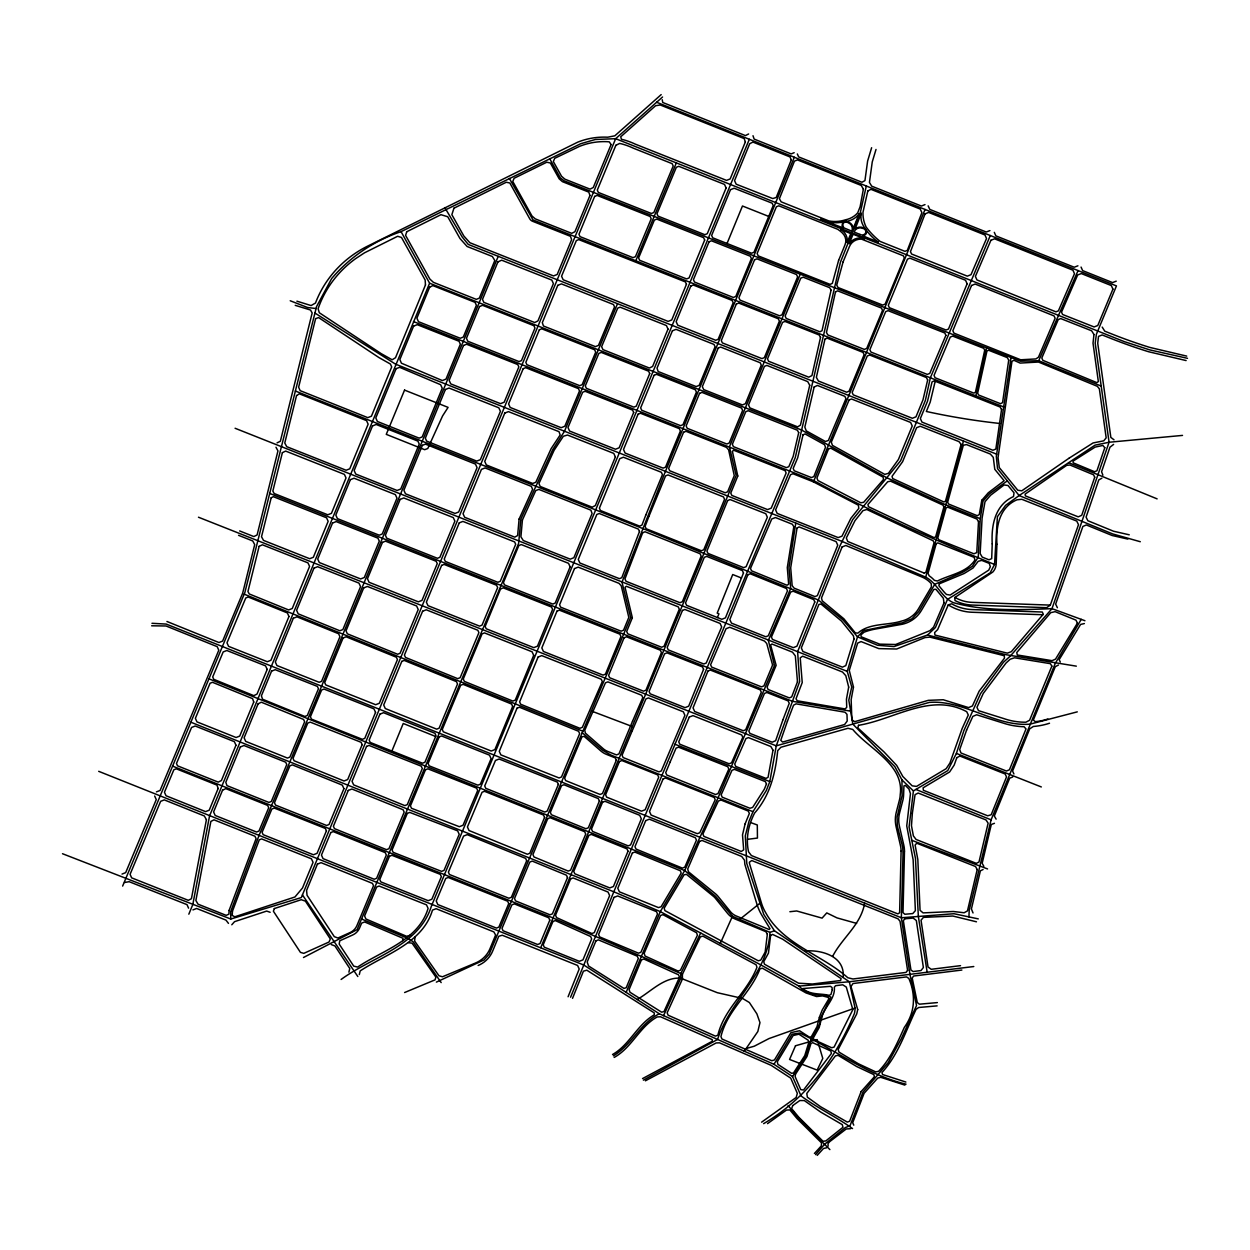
<?xml version="1.0" encoding="UTF-8"?>
<svg xmlns="http://www.w3.org/2000/svg" width="1250" height="1250" viewBox="0 0 1250 1250"><rect width="100%" height="100%" fill="white"/><g stroke="black" fill="none" stroke-linecap="round" stroke-linejoin="round"><path stroke-width="1.5" d="M700.703 933.031L680.797 973.547L680.781 978.203L663.547 1015.656M968.938 916.891L969.203 910.266L991.094 819.844L1055.25 663.438L1081.234 619.359M1007.328 480.859L989.484 493.813L983.047 501.109L980.25 518.703L978.266 557.031L972.406 566.281L963.031 572.078L934.766 584.297L918.719 611.609L912.016 618.75L902.688 622.75L863.5 630.578L857.516 636.812L847.234 671.359L851.75 687L848.797 700.125L852.828 724.109L894.859 766.672L901.969 779.953L913.406 790.906L909.078 827.016L915.469 858.344L918.344 916.453L927.172 972.25M402.797 940.609L403.016 938.297L364.656 921.969L361.625 923.109L359.594 927.984A14.141 13.453 14.5 0 1 352.719 934.969L339.766 940.797L339.172 944.047L353.734 966.141L357.625 967.062C382.5 950.313 418.5 940.453 428.094 908.375L426.5 904.844L379.109 886.031L376.656 887L364.594 915.984L365.891 918.984L406.625 936.312L410.531 935.172M415.047 937.078L414.609 941.031L438.984 975.781L442.453 976.781L475.484 963.031A28.281 26.906 14.5 0 0 490 948.656L495.609 935.016L493.844 931.891L436.109 908.703L432.469 910.125C422.641 943.172 385.984 953.938 360.172 970.906L359.312 974.609M1011.031 357.531L996.312 456.453L997.547 468.672L1019.125 495.547L1112.672 533.938L1140.297 541.719M795.766 523.141L789 567.484L790.703 588.531L768.344 640.344L774.469 665.547L718.062 797.812L684.703 870.547L660.297 911.625L626.141 992.375M973.781 966.531L849.359 981.766L774.422 930.734L769.984 932.406C767.594 974.328 729.719 1001.062 717.578 1039.453L643.406 1080.156M774.422 930.734L763.766 914.422L746.781 863.531L745.297 835.859L748.984 821.328L752.969 811.672L766.328 790.484L769.812 781.578L776.266 745.844L799.625 681.625L797.625 651.672L839.922 545.938L852.719 519.562L900.609 460.734L925.344 400.484L930.359 377.797L990.297 235.516M975.844 395.859L986.594 347.859M866.313 186L860.375 212.344L840.438 262.172L795.25 457.641L645.156 815.406L570.578 997.234M348.906 972.172L349.766 968.469L334.938 945.953L331.312 944.594M1084.938 620.719L1052 608.656C1019.484 609.891 984.609 611.484 953.062 602.562C941.422 597.188 937.187 583.125 925.703 577.141L963.469 441.047M935.203 381.266L930.203 402.094L926.344 411.469A656.234 624.469 14.5 0 0 999.547 423.438M913.406 790.906L947.734 770.641L956.391 753.422L963.922 730.531L980.531 693.641L1003.484 662.219L1010.297 656.094L1052 608.656L1109.078 442.25L1095.188 343.156L1096.391 334.281L1116.453 285.906L656.641 102.266M871.625 147.719L867.625 161.031L864.937 180.625L861.953 182.25L798.672 156.922L797.328 153.953M876.016 149.453L872.25 161.938L869.438 182.438L871.703 186.156L921.406 206.047L925 204.594M864.672 903.109C860.969 924.766 842.359 937.625 832.703 956.203M568.094 996.75L579.203 969L577.594 965.453L502.25 935.234L498.766 936.266L492.656 951.109A28.281 26.906 14.5 0 1 478.141 965.484M572.531 998.344L583.406 971.187L586.797 970.187L654.25 1012.891L654.281 1014.844C637.219 1024.625 629.5 1044.938 612.531 1054.516M794.312 157.25L665.031 472.391L621.984 582.172L630.656 617.5L489.188 954.172L484.047 959.922L436.375 982.125M498.203 256.375L321.609 686.156L259.062 835.375L230.687 911.594L230.797 919.016L301.328 897.563L615.656 138.688L662.562 97M617.422 303.938L564.406 431.422L552.703 449.703L520.859 519.047L518.641 543.375L357.078 929.656L303.469 957.516M295.375 391.031L642.984 528.625L818.297 599.984L843 619.922L857.516 636.812L877.609 645.281L893.984 646.578L927.516 635.047L935.437 627.516L947.453 599.438L990.141 572.859L994.547 564.453C933.062 539.406 872.297 512.516 813.922 480.703L925.062 209.469M188.828 914.188L192.797 904.562L209.547 815.938L429.609 283.203L401.062 231.641L580.719 143.719L595.359 139.484L615.656 138.688L1124.391 341.656L1149.797 349.906L1187.5 358.328M391.891 751.047L403.234 723.484L435.656 736.484M727.031 243.5L742.469 206L768.734 216.422M800.281 274.172L729.422 446.781L736.141 475.562L540.75 947.625M717.406 617.547L718.938 613.797L717.203 613.109L732.719 574.531L741.469 578M635.797 260.766L676.344 162.891M749.344 139.281L431.375 906.203C418.875 946.328 371.766 956.844 341.109 979.469M122.641 886.078L244.828 592.641L316.578 306.516L331.703 278.5A162.766 154.875 14.5 0 1 401.047 231.625M644.047 953.594L660.594 915.438L662.953 914.672L696.594 932.766L697.406 935.25L680.484 970.172L678.062 971.047L645.047 956.016L644.172 953.266M948.266 604.875L937.641 629.625L934.609 632.578L934.953 635.062L1007.297 653.156L1011.344 651.672L1043.297 614.188L1042.25 612.016L972 609.562A42.422 40.375 14.5 0 1 951.641 603.812L948.266 604.875A45.25 43.062 14.5 0 0 971.953 612.25L1042.828 614.734M682.234 974.656L700.391 936.844L702.891 936.141L756.125 964.781L756.953 967.266C747.344 992.25 724.203 1008.453 717.844 1035.234L715.391 1036.109L668.125 1015.219L667.141 1012.813L682.453 978.969L682.359 974.031M549.688 158.672L560.297 177.844L563.906 180.703L1020.312 361.188L1038.703 360.719L1078.078 270.578M720.297 943.422L732.453 916.281L715.625 896.328L684.703 870.547L208.938 678.828M98.703 771.328L583.797 965.031L659.312 1013.781L773.984 1064.297L792.031 1034.219L799.828 1033.047C835.328 1049.984 867.078 1074.891 906.062 1084.172M852.547 1128.578C836.375 1116.969 817.344 1108.031 801.047 1095.938L792.547 1076.578L806 1055.953L810.953 1039.641L820.125 1023.156L820.203 1019.047L830.844 996.984L823.516 994.812L813.734 994.906L803.781 990.609L798.938 986.109L760.25 964.578L660.297 911.625L613.828 891.797L190.875 722.219M815.594 1154.625L824.578 1144.281L845.422 1127.516L850.016 1125.797L862.938 1092.188L888.234 1062.578L901.266 1038.766L916.547 1005.562L909.953 974.359L901.359 917.766L903.016 853.969L902.734 847.234L897.312 825.875L897.109 817.078L902.063 795.828L901.969 779.953M231.781 924.781L234.547 921.656L266.672 911.078L270.141 912.281M814.406 1153.469L821.328 1145.875L821.547 1142.891L797.109 1118.641L789.859 1109.906L786.438 1110.078L767.516 1123.625M817.203 1155.391L823.484 1148.484L826.625 1147.797M744.297 1051.219L757.828 1031.531L759.969 1022.609L756.875 1013.844L749.375 1002.531L742.578 998.453L717.281 992.688L680.781 978.203C664.031 976.828 650.828 991.75 637.172 999.5M661.188 94.609L614.828 135.812L607.703 137.203A69.422 66.062 14.5 0 0 577.656 142.188L367.5 246.188A112.625 107.172 14.5 0 0 315.484 303.031L311.078 305.562L296.906 301.172M739.719 919.406L759.781 903.344M1113.609 444.391L1109.953 447.219L1101.578 471.75L1102.891 475.172M763.625 1123.641C806.125 1098.828 836.125 1058.047 854.578 1013.062L855.172 1008.594L849.359 981.766L798.938 986.109M761.625 1122.172L796.188 1097.453L797.328 1093.344L790.719 1078.125L771.078 1065.312L719.5 1042.828L716.141 1042.953L645.406 1080.812M1069.016 458.219L1021.797 490.812L1017.781 490.234L999.297 467.594L998.031 457.641L1011.969 361.297L1013.937 360.281L1020.125 363.078L1038.484 362.047L1097.375 386.344L1099.359 388.859L1106.172 437.859L1103.75 440.828L1093.078 442.953L1069.172 458.125M613.391 1055.844C631.531 1045.234 640.031 1023.344 659.312 1013.781M614.156 1057.438C631.781 1047.812 639.5 1026.734 657.203 1016.953L660.484 1016.75L712.219 1039.625L712.312 1041.25L642.547 1078.594M1101.844 478.234L1098.781 479.906L1086.094 517.109L1087.844 520.719L1113.5 531.219L1129.25 534.812M1058.484 665L1055.297 666.688L1033.344 720.016L1035.266 721.641A51.094 48.609 14.5 0 0 1047.875 718.984M748.625 133.969L745.422 135.594L662.734 102.484L662.234 99.719M983.094 869.516L980.391 870.828L971.406 908.969L973.031 912.953M277.062 442.844L280.344 441.281L312.172 312.969L310.5 310.016L295.234 305.344M924.203 573.094L925.875 572.344L934.047 542.656L933.125 540.75L866.828 509.5L863.016 510.609L854.953 520.703L846.328 537.984L847.734 541.484L923.875 572.969M404.609 992.531L435.062 979.859L435.859 977.078L412.078 943.172L408.375 942.672M794.172 152.688L791.156 153.906L754.156 139.094L753 135.719M1012.703 776.984L1009.672 778.203L994.328 816.016L996.109 819.141M122.016 874.078L125.688 872.625L156.266 799.578L154.672 796.031M1116.234 281.156L1112.578 282.594L1082.625 270.594L1081.062 267.078M156.406 791.891L160.078 790.469L218.797 650.203L217.203 646.672L166.047 625.984L151.656 625.797M989.922 230.594L986.25 232.016L929.797 209.406L928.141 205.844M192.938 909.891L196.641 908.469L225.938 920.094L228.469 923.375M1077.922 265.812L1074.219 267.234L995.859 235.859L994.297 232.344M994.453 823.312L991.313 824.453L982.172 863.281L983.844 866.344M855.062 1008.031L769.016 1038.562L754.234 1046.219L747.094 1048.25M1077.281 711.859L1029.922 724.172C995.062 726.844 964.312 699.859 929.375 702.375L776.266 745.844L198.469 517.219M1084.375 623.562L1080.594 624.422L1059.141 659.719L1060.297 662.016M124.516 882.5L129.156 881.688L187.016 904.641L188.562 908.156M747.547 839.328L757.453 838.062L757.297 824.984L750.719 822.594M960.516 965.656L931.219 969.297L928.031 966.953L921.031 920.187L923.438 917.375L952.844 916.031L976.469 921.797M961.875 970.047L913.609 976.031L912.203 978.016L917.297 1002.562L919.375 1004.187L937.359 1002.594M789.875 911.719L796.656 910.969L822.078 918.125L826.781 912.906L837.047 917.906L856.609 923.391M1182.516 435.406L1109.078 442.25L1095.047 445.156L1019.125 495.547L1005.578 505.375L997.406 516.688L994.547 564.453M937.125 1005.875L918.688 1007.5L916.094 1009.312C905.766 1030.812 898.438 1054.75 881.938 1072.562L882.562 1074.516L905.859 1082.047M850.656 1128.688L846.266 1128.953L829.781 1141.594L828.031 1143.516L828.109 1146.156M1050.328 605.109L972.094 602.359A34.875 33.188 14.5 0 1 954.984 597.422M804.781 951.047C821.562 949.422 845.484 956.5 843.109 977.437M151.969 623.297L166.219 624.078L901.359 917.766L953.969 913.719L978.281 918.891M316.062 308.547L307.625 307.531L290.219 300.766M1076.328 666.156L1005.531 654.625L927.516 635.047M850.656 711.172L792.469 701.312L269.703 493.438M1127.844 539.094L1112.125 535.5L1086.375 524.969L1082.875 526.453L1055.656 604.125L1057.391 607.734M1186.719 356.109L1149.828 347.422A479.484 456.281 14.5 0 1 1112.891 334.406L1104.75 331.172L1102.203 327.109M1186.109 360.562L1148.656 351.75A484.203 460.766 14.5 0 1 1111.188 338.547L1102.172 334.953L1098.5 336.406L1097.734 343.25L1110.844 437.406L1114.016 439.812M904.891 1085.125L880.719 1077.312L877.703 1078.094L864.125 1093.281L852.688 1122.719L853.766 1125.156M911.797 840.328L987.562 868.938M591.359 711L632.422 726.578M230.797 919.016L62.5 853.719M956.391 753.422L1041.328 786.953M674.859 744.203L769.812 781.578M996.656 454.172L468.25 244.422L462.25 237.047L444.844 207.641M429.609 283.203L801.437 429.953L886.781 477.734L945.516 504.734L980.25 518.703M1003.688 406.922L533 219.922L509.375 178.453M813.516 481.891L792.984 473.75L790.531 474.703L775.609 509.891L777.188 513.406L838.125 537.578L841.953 536.219L850.906 518.281L858.797 508.406L858.406 505.203L813.359 481.828M235.094 428.266L847.234 671.359M239.656 530.938L253.828 536.562L257.094 534.984L277.953 450.891L275.984 447.25M238.547 535.328L252.734 540.953L254.703 544.609L242.656 593.203L222.609 641.094L218.938 642.531L166.938 621.484M244.188 594.156L582.875 731.219M752.969 811.672L611.172 755.172L602.75 750.359L582.234 732.719M1157.125 498.875L1068.625 462.688M413.469 321.562L813.922 480.703M172.594 766.125L552.219 917.609L680.797 973.547M1038.703 360.719L1101.203 386.078M915.891 789.438L991.094 819.844M361.547 919L408.453 938.594L413.078 941.766L441.172 982.609M925.703 577.141L842.094 541.438L395.547 364.156L314.938 313.047M732.453 916.281L769.984 932.406M773.984 1064.297L792.547 1076.578M829.891 1149.594L798.328 1118.016L788.109 1105.516M302.438 894.906L357.828 976.531M1013.922 774L1012.578 771.047L1029.719 728.828L1033.359 726.469A66.812 63.578 14.5 0 0 1049.516 723.234M901.094 851.031L899.625 912.781L897.844 913.891L751.391 855.547L748.547 851.797C745.625 838.406 748.391 825.094 754.609 813.062C770.109 795.484 775.422 773.406 777.703 750.672L780.875 747.266L848 728.281L852.734 729.422C868.844 748.797 904.453 764.578 900.219 794.656A27.344 26.016 14.5 0 1 899.484 799.844L896.312 812.078A33.938 32.297 14.5 0 0 896.125 826.844L900.453 845.578A27.344 26.016 14.5 0 1 901.094 851.031M904.484 851.141L903.016 912.609L904.844 914.25L912.766 913.578L915.375 910.641L913.141 859.828L906.734 825.875L910.453 793.672L908.969 789.047L905.328 785.406L903.938 785.891L903.609 794.844A30.734 29.25 14.5 0 1 902.766 800.688L899.594 812.922A30.547 29.063 14.5 0 0 899.438 826.219L903.75 844.953A30.734 29.25 14.5 0 1 904.484 851.141M992.234 543.859L991.687 558.609L988.984 559.812L982.203 557.094L980.156 553.531L982.094 518.141L985 501.719L990.672 495.156L1004.062 484.984L1008 485.484L1014.016 492.844L1013.516 496.547C994.969 504.938 991.156 525.469 992.234 543.859M996.922 544.234L996.203 563.797A14.141 13.453 14.5 0 1 992.812 572.031L954.781 597.562L955 600.531A37.703 35.891 14.5 0 0 972.047 605.062L1046.578 607.672L1050.281 605.234L1078.5 524.672L1076.766 521.094L1021.797 499.281L1016.922 499.812C999.094 507.469 995.938 526.875 996.922 544.234M229.078 910.484L228.906 914.156L226.172 915.344L198.016 904.172L195.875 900.484L210.875 821.422L214 819.828L254.953 836.234L256.094 838.625L229.078 910.484M232.438 911.266L232.234 915.422L234.781 916.797L294.969 896.969L302.5 888L313.062 862.359L311.453 858.812L261.609 838.891L259.25 839.875L232.438 911.266M978.516 521.531L976.766 552.594L973.922 553.781L938.75 539.734L937.797 537.906L946.062 507.938L947.719 507.172L976.875 519.031L978.516 521.531M912.359 813.234L911.469 825.734L913.391 835.922L916.078 839.453L976.281 863.344L978.984 862.016L988.125 823.188L986.016 819.953L918.172 793.047L915.062 794.656L912.359 813.234M519.094 519.062L517.625 535.516L514.766 537.156L464.641 517.266L463.047 513.734L481.438 469.375L485.094 467.938L531.344 486.391L532.609 489.313L519.094 519.062M522.422 519.938L520.906 536.812L523.297 540.531L570.234 559.156L573.891 557.703L592.078 513.531L590.906 510.172L538.875 489.406L535.75 490.578L522.422 519.938M795.406 1074.375L795.172 1076.734L800.75 1089.625L803.547 1090.016L831.406 1053.453L830.828 1051.016L812.703 1042.672L810.984 1043.422L806.922 1056.594L795.406 1074.375M1093.969 334.516L1093.016 343.188L1098.344 381.562L1096.859 382.641L1042.859 360.344L1041.812 357.984L1058.266 319.531L1060.734 318.578L1091.641 330.797L1093.969 334.516M767.359 934.141L765.156 952.078L760.75 960.109L758.234 960.797L664.922 910.625L664.188 908.188L684.109 874.75L686.484 874.375L713.484 896.375A14.141 13.453 14.5 0 1 715.406 898.328L727.578 913.375A18.859 17.938 14.5 0 0 735.266 919.078L765.828 931.641L767.359 934.141M770.609 935.469L768.453 953.125L763.734 961.719L764.5 964.219L798.609 983.203L812.406 984.016L840.625 980.516L841.078 978.578L782.578 939.141L772.562 934.406L770.609 935.469M1001.562 409.469L995.844 449.062L992.891 450.25L921.969 422.109L920.359 418.562L927.5 401.25L932.047 381.922L934.203 380.859L1000.078 407L1001.562 409.469M1008.719 360.047L1002.562 402.625L1000.547 403.703L978.656 395.031L977.641 393.188L986.953 351.016L988.562 350.219L1007.219 357.578L1008.719 360.047M793.812 526.719L787.297 567.562L788.656 584.172L787.062 585.25L751.531 570.812L750.5 568.453L771.75 518.969L775.438 517.547L792.344 524.25L793.812 526.719M797.047 528L790.703 567.766L792.156 585.594L794.047 588.094L814.937 596.594L817.359 595.641L837.75 545.156L836.125 541.625L799.078 526.922L797.047 528M819.375 1017.297L817.031 1026.625L811.297 1036.766L809.453 1037.172L799.562 1030.734L790.922 1032.672L774.453 1059.953L771.797 1060.734L721.938 1039L720.938 1036.594C727.297 1009.938 750.422 993.812 759.938 968.875L762.391 968.188L806.031 992.938L816.562 996.547L822.547 995.906L828.156 997.375L828.828 998.891L822.25 1009.938L819.375 1017.297M821.656 1017.922L819.188 1027.562L813.297 1037.984L813.953 1039.688L831.703 1047.766L834.094 1047.094L852.859 1009.609L846.297 987.078L842.75 984.797L835.578 985.688L834.344 987.203C835.5 998.938 824.188 1006.984 821.656 1017.922M981.797 500.281L979.266 514.625L977.219 515.688L948.594 504.031L947.641 502.203L963.328 445.266L966.438 444.578L990.359 454.063L993.266 457.344L994.781 469.297L1004.141 480.75L988.266 492.797L981.797 500.281M773 750.219L768.062 777.328L765.984 778.406L735.734 766.406L734.719 764.062L745.938 738.562L748.406 737.609L770.859 746.531L773 750.219M848.688 687.109L846.453 699.172L846.734 707.438L844.938 708.922L797.234 700.781L796.016 698.781L802.234 682.547L800.219 657.844L802.625 656.188L842.5 672.016L845.797 675.688L848.688 687.109M853.484 687.078L851.156 699.609L851.859 719.75L854.625 721.688L928.297 700.344L943.234 699.75L968.578 707.594L972.406 705.969L979.125 691.203L1004.5 658.125L1004.234 655.719L929.859 637.109L925 637.578L896.656 649.016L878.813 648.609L861.078 641.578L857.656 643.109L849.266 670.422L853.484 687.078M863.375 189.141L860.125 206.703L857.703 212.844A22.516 21.422 14.5 0 1 845.375 219.844A32.656 31.078 14.5 0 1 828.922 220.953L781.172 201.844L779.375 198.734L794.453 161.125L797.469 159.922L861.25 185.453L863.375 189.141M867.844 190.938L862.969 212.312A33.672 32.047 14.5 0 0 866.094 227.016A76.75 73.031 14.5 0 0 880.141 241.438L904.938 251.344L907.328 250.375L921.891 212.625L920.234 209.063L870.953 189.328L867.844 190.938M206.422 819.641L191.422 898.719L188.297 900.328L131.656 877.859L130.078 874.328L160.625 801.328L164.297 799.891L204.297 815.953L206.422 819.641M831.062 290.156L822.016 330.734L819.875 331.781L786.219 318.438L785.141 316.078L800.75 278.156L803.188 277.188L829.688 287.703L831.062 290.156M835.5 291.906L826.453 332.484L827.812 334.938L864.297 349.406L866.734 348.438L882.516 310.406L881.453 308.062L837.641 290.844L835.5 291.906M984.734 350.141L975.422 392.312L973.812 393.094L935.063 377.734L934.047 375.391L950.266 337.078L952.703 336.109L983.719 348.312L984.734 350.141M857.703 1009.578L856.734 1013.937L838.156 1049.516L838.984 1052.094L858.359 1063.75L875.719 1071.891L878.594 1071.312C890.531 1058.953 897.344 1042.828 904.344 1027.375C915.141 1012.469 915.922 995.016 908.844 978.438L906.531 976.906L853 983.531L850.969 986.5L857.703 1009.578M820.516 337.422L811.938 375.594L808.719 377.172L768.578 361.25L767.516 358.891L782.547 322.391L784.984 321.422L819.156 334.984L820.516 337.422M824.953 339.188L816.375 377.344L818.406 381.016L846.594 392.203L849.031 391.234L864.109 354.75L863.047 352.391L827.094 338.125L824.953 339.188M798.703 432.656L793.188 456.344L788.812 466.688L786.359 467.641L733.422 446.641L732.359 444.281L745.781 411.688L748.219 410.719L797.359 430.219L798.703 432.656M809.734 385.266L800.453 425.109L797.656 426.859L749.891 407.906L748.547 404.953L764.438 366.359L766.875 365.406L807.719 381.609L809.734 385.266M803.047 434.781L797.703 457.781L793.188 468.422L794.234 470.766L811.406 477.578L813.828 476.609L825.516 447.281L824.547 444.703L805.094 433.938L803.047 434.781M814.156 387.016L804.828 427.125L806.281 430.891L825.375 441.469L828.312 440.547L845.953 398.703L844.875 396.344L817.391 385.438L814.156 387.016M927.672 379.938L922.984 399.828L915.984 416.828L912.344 418.281L853.25 394.844L852.172 392.484L867.266 356L869.703 355.031L926.328 377.5L927.672 379.938M858.5 725.312L857.875 727.969L883.969 751.875L896.688 765.406L902.844 776.5L912.187 785.844L916.531 786.406L946.172 768.672L949.922 763.031L962.172 728.469L968.297 715L966.719 711.703C930.766 692.297 894.125 719.562 858.5 725.312M977.203 869.562L967.469 910.891L964.141 912.75L953.312 911.5L923.062 912.891L920.062 910.312L917.828 859.484L915.094 845.016L916.781 843.219L975.531 866.516L977.203 869.562M745.125 823.844L742.5 834.953L743.688 849.828L741.281 851.469L703.891 836.375L702.906 834.031L718.359 801.047L721.047 800.047L748.297 811.094L749.359 813.453L745.125 823.844M939.344 583.797L938.875 585.719L943.312 591.062A37.703 35.891 14.5 0 0 946.516 594.484L950.172 595.047L988.75 570.125L990.328 566.719L989.281 563.406L981.75 560.391L978.188 561.312L973.031 568.016L964.109 573.531L939.344 583.797M259.125 546.359L247.938 591.5L249.25 593.953L288.609 609.938L292.25 608.516L309.578 566.406L307.984 562.875L262.406 544.797L259.125 546.359M271.203 497.734L261.516 536.75L263.5 540.391L309.688 558.719L313.344 557.281L328.156 521.312L326.547 517.781L273.375 496.688L271.203 497.734M282.375 452.656L272.844 491.078L274.172 493.516L327.781 514.781L331.438 513.344L346.016 477.922L344.406 474.391L285.656 451.078L282.375 452.656M296.547 395.562L284.766 443.031L286.75 446.688L346.125 470.25L349.766 468.797L368.141 424.172L366.547 420.625L299.375 393.828L296.547 395.562M315.625 318.625L298.625 387.172L300.156 390.656L367.781 417.641L371.422 416.203L391.703 366.938L390.406 364.031L378.922 357.547L318.609 317.578L315.625 318.625M838.594 260.453L832.344 283.359L830.125 284.391L758.203 255.859L757.141 253.5L776.375 206.781L778.812 205.812L837.688 229.281A33.75 32.109 14.5 0 1 842.016 232.672A11.141 10.609 14.5 0 1 844.969 244.906L838.594 260.453M843.078 261.953L836.75 285.109L838.031 287.531L882.687 305.062L885.141 304.094L904.312 257.875L903.406 255.844L861.469 239.109A12.641 12.031 14.5 0 0 849.375 246.703L843.078 261.953M832.281 989.656L830.984 994.391L829.25 995.344C820.312 993.203 810.578 995.219 802.766 988.562L830.469 986.328L832.016 987.5L832.281 989.656M943.875 506.984L935.641 536.891L934 537.594L868.453 506.687L867.938 504.516L887.703 481.75L890.594 481.172L942.953 505.094L943.875 506.984M961.125 444.391L945.469 501.219L943.828 501.938L892.688 478.562L892.031 476.328L902.609 461.703L916.609 427.703L920.266 426.25L958.969 441.609L961.125 444.391M936.219 543.641L928.031 573.375L929.172 575.812A28.281 26.906 14.5 0 1 934.406 580.375L937.391 581.016C950.047 574.578 966.656 572.656 974.938 560.016L974.125 557.344L937.891 542.875L936.219 543.641M854.031 638.906L845.813 665.609L842.406 667.141L802.922 651.484L801.312 647.938L818.859 604.484L820.969 604.016L841.453 621.016L853.391 635.75L854.031 638.906M808.891 1042.234L804.75 1055.641L793.531 1072.953L791.578 1073.297L777.922 1064.391L777.281 1061.828L793.141 1035.516L798.953 1034.203L808.109 1040.172L808.891 1042.234M406.734 231.75L405.594 235.391L429.875 279.062L433.406 282.344L476.281 299.359L479.328 298.141L494.812 260.516L492.344 256.484L467.094 246.469L459.953 238.484L447.734 216.734L440.953 214.688L406.734 231.75M453.938 208.203L451.859 214.688L463.828 235.984L469.875 242.734L553.531 275.922L557.188 274.484L571.625 239.672L570.469 236.312L532.641 221.297A5.656 5.375 14.5 0 1 529.719 218.766L509.828 182.984L506.25 182.25L453.938 208.203M1094.719 477.219L1081.719 515.328L1078.219 516.844L1025.359 495.875L1025.109 494.125L1066.719 465.312L1069.969 465L1093.562 474.797L1094.719 477.219M1104.797 447.719L1096.938 470.766L1094.609 471.734L1073.219 462.844L1073.016 461.141L1095.141 447.094L1102.859 445.453L1104.797 447.719M782.969 719.688L775.641 740.703L772.141 742.203L749.891 733.375L748.828 731.016L764.453 693.453L766.891 692.484L788.141 700.906L789.25 703.281L782.969 719.688M787.406 721.266L780.781 740.281L782.578 742.062L844.609 724.516L847.203 721.062L846.969 714.328L845.047 712.219L796.062 703.844L793.562 705.203L787.406 721.266M792.703 1105.609L791.641 1108.641L798.781 1117.219L823.016 1141.266L825.844 1140.922L842.984 1127.266L842.266 1124.625L820.688 1112.062L804.328 1100.578L799.812 1100.531L792.703 1105.609M274.328 908.562L273.391 911.219L300.438 952.375L303.812 953.359L329.047 942L330.312 938.937L305.406 901.141L301.25 899.703L274.328 908.562M956.812 757.703L954.187 765.078L949.594 771.984L923.109 787.828L923.375 790.281L987.703 815.797L991.172 814.766L1006.516 776.953L1005.172 774L959.891 756.031L956.812 757.703M966.562 730.188L959.688 749.578L960.969 752.984L1006.391 771.016L1009.422 769.797L1026.016 728.922L1024.047 726.719A67.359 64.094 14.5 0 1 1004.5 723.5L976.656 714.781L972.828 716.391L966.562 730.188M639.5 531.484L621.797 577.688L619.406 578.672L579.859 562.984L578.266 559.453L596.828 514.469L599.266 513.5L638.391 529.109L639.5 531.484M645.859 514.906L641.938 525.125L639.547 526.094L600.453 510.5L599.391 508.141L619.75 458.672L623.406 457.219L661.359 472.281L662.438 474.641L645.859 514.906M642.656 532.75L624.953 578.938L626.062 581.312L679.938 602.688L682.375 601.719L701.156 556.094L700.094 553.734L645.047 531.766L642.656 532.75M649.016 516.125L645.094 526.375L646.203 528.75L701.312 550.75L703.75 549.781L724.547 499.281L723.469 496.922L668.016 474.922L665.578 475.891L649.016 516.125M797.469 681.812L791.688 696.906L789.297 697.891L768.141 689.5L767.078 687.141L776.141 665.344L770.625 645.062L771.906 644L792.5 652.172L795.344 655.906L797.469 681.812M925.047 213.891L910.469 251.641L911.578 254.016L967.313 276.141L971.016 274.672L986.531 238.516L984.969 234.984L928.641 212.422L925.047 213.891M861.219 213.313L855.156 228.938A7.531 7.156 14.5 0 1 865.281 229.016A4.172 3.969 14.5 0 1 862.766 235.812L878.266 242.125A55.797 53.094 14.5 0 1 864.594 227.781A19.984 19.016 14.5 0 1 861.219 213.313M861.156 1091.562L849.625 1121.25L847.297 1122.094L820.594 1106.719L807.375 1097.203L806.797 1093.438L835.437 1055.859L838.094 1055.344L856.766 1066.578L873.891 1074.609L874.391 1076.75L861.156 1091.562M828.516 448.938L816.922 478L817.922 480.547L860.812 502.797L863.672 502.297L883.547 479.422L883.078 477.141L830.828 448.187L828.516 448.938M791.297 159.859L776.219 197.5L772.75 198.547L736.172 184.188L734.562 180.656L749.719 143.703L752.938 142.078L789.953 156.906L791.297 159.859M743.484 572.984L725.453 617.844L721.828 619.297L686.594 605.328L685.516 602.969L704.297 557.344L706.734 556.391L742.406 570.625L743.484 572.984M747.859 574.75L729.828 619.578L731.453 623.125L765.812 636.766L768.281 635.797L787.484 590.859L786.453 588.5L750.266 573.797L747.859 574.75M859.156 213.812L853.344 228.203A7.922 7.547 14.5 0 0 848.406 222.078A4.109 3.906 14.5 0 0 843.172 227.922L820.516 219.25A34.172 32.516 14.5 0 0 845.125 221.516A19.469 18.531 14.5 0 0 859.156 213.812M853.062 234.219L849.203 243.797A13.266 12.625 14.5 0 1 864.766 238.719L853.062 234.219M703.578 669.297L688.672 706.188L685.047 707.641L650.156 693.812L649.094 691.453L664.578 653.828L667.016 652.859L702.5 666.938L703.578 669.297M707.953 671.031L693.047 707.922L694.672 711.469L743.234 730.734L745.672 729.766L761.297 692.203L760.234 689.844L710.375 670.062L707.953 671.031M814.797 601.969L796.938 646.203L793.297 647.656L772.469 639.406L771.422 637.047L790.625 592.141L793.078 591.188L813.734 599.594L814.797 601.969M842.109 546.938L821.484 597.984L822.25 600.844L843.891 618.812L855.297 632.875L857.844 633.141C869.516 622.781 887.406 625.594 901.484 621.094A27.344 26.016 14.5 0 0 918.359 608.953L931.375 586.875L931.25 583.688A23.562 22.422 14.5 0 0 922.125 577.094L845.828 545.484L842.109 546.938M500.531 588.953L485.172 626.406L486.219 628.766L533.797 647.641L537.453 646.188L552.609 609.391L551.531 607.047L503.25 587.875L500.531 588.953M745.344 141.953L730.172 178.938L726.531 180.391L635.312 144.156A69.422 66.062 14.5 0 0 624.516 140.047L621.438 139.281L620.734 136.781L655.578 105.734L660.234 104.969L744.188 138.578L745.344 141.953M218.156 788.484L209.219 810.188L205.578 811.625L166.031 795.75L164.453 792.219L173.844 769.766L176.297 768.812L217 785.109L218.156 788.484M235.969 745.219L221.438 780.516L218.234 782.125L177.531 765.828L176.484 763.469L191.562 727.453L195.219 726.016L234.375 741.672L235.969 745.219M253.75 702.031L239.734 736.078L236.078 737.516L196.953 721.875L195.375 718.344L210.062 683.25L212.5 682.297L252.594 698.656L253.75 702.031M267.188 669.406L257.031 694.062L253.828 695.656L213.75 679.312L212.703 676.953L223.172 651.938L226.844 650.5L265.578 665.875L267.188 669.406M288.969 616.484L270.938 660.266L267.297 661.719L228.578 646.359L226.984 642.828L245.766 597.969L248.203 597.016L287.375 612.938L288.969 616.484M425.469 284.938L395.516 357.703L392.156 359.781L381.234 353.656L319.328 312.75L318.094 308.734A111.594 106.203 14.5 0 1 355.734 258.562L364.531 252.797L397.656 236.281L401.469 237.453L425.156 280.047L425.469 284.938M222.531 790.234L213.594 811.938L215.188 815.469L256.516 832.016L258.953 831.062L268.703 807.766L267.641 805.406L225.734 788.625L222.531 790.234M240.344 746.969L225.813 782.266L226.969 785.625L268.891 802.422L271.328 801.469L286.766 764.562L285.703 762.219L243.984 745.516L240.344 746.969M258.109 703.812L244.109 737.828L245.703 741.375L287.438 758.062L289.875 757.109L304.641 721.812L303.594 719.453L261.312 702.203L258.109 703.812M271.562 671.141L261.391 695.844L262.547 699.219L304.844 716.469L307.281 715.516L318.453 688.781L317.406 686.422L275.219 669.688L271.562 671.141M293.328 618.266L275.328 662L276.922 665.531L319.125 682.281L321.578 681.328L339.938 636.719L338.609 633.75L296.969 616.828L293.328 618.266M313.969 568.141L296.609 610.297L298.203 613.844L339.844 630.766L342.875 629.578L360.562 586.625L358.953 583.094L317.609 566.703L313.969 568.141M332.531 523.047L317.719 559.016L319.328 562.547L360.656 578.953L364.312 577.5L379.297 541.125L377.953 538.172L336.188 521.594L332.531 523.047M350.391 479.656L335.812 515.078L337.406 518.609L379.188 535.188L382.234 533.984L396.984 498.156L395.375 494.609L354.047 478.219L350.391 479.656M372.516 425.922L354.156 470.531L355.75 474.062L397.094 490.469L400.75 489.016L419.25 444.078L417.906 441.125L376.172 424.469L372.516 425.922M396.109 368.625L375.797 417.938L377.406 421.484L419.141 438.141L422.188 436.938L442.234 388.234L440.625 384.703L399.688 367.344L396.109 368.625M413.594 326.125L399.875 359.484L401.391 363.188L442.344 380.562L446 379.109L460.359 344.203L459.031 341.25L417.25 324.672L413.594 326.125M429.625 287.219L416.891 318.156L418.484 321.688L460.266 338.266L463.312 337.062L476.391 305.281L475.047 302.344L432.828 285.594L429.625 287.219M343.078 637.984L324.719 682.578L325.781 684.922L375.672 704.719L379.328 703.266L397.438 659.594L396.391 657.234L346.109 636.797L343.078 637.984M363.703 587.891L346.016 630.844L347.344 633.812L397.625 654.25L400.063 653.297L418.219 609.516L416.625 605.984L367.359 586.438L363.703 587.891M382.453 542.375L367.469 578.75L369.062 582.281L418.344 601.828L422 600.391L437.25 563.625L436.188 561.281L385.484 541.156L382.453 542.375M400.141 499.406L385.391 535.234L386.719 538.172L437.422 558.297L439.859 557.328L454.891 521.125L453.281 517.594L403.781 497.953L400.141 499.406M422.391 445.328L403.891 490.266L405.5 493.797L455.016 513.438L458.672 512L477.062 467.641L475.469 464.094L425.437 444.125L422.391 445.328M445.391 389.484L425.328 438.188L426.672 441.141L476.719 461.109L480.375 459.672L500.422 411.328L498.828 407.797L449.031 388.047L445.391 389.484M463.516 345.453L449.141 380.359L450.75 383.891L500.547 403.656L504.203 402.203L518.844 366.922L517.781 364.562L466.563 344.234L463.516 345.453M479.531 306.531L466.453 338.312L467.797 341.25L519.016 361.578L521.469 360.609L534.969 328.047L533.906 325.688L482.578 305.328L479.531 306.531M497.922 261.891L482.484 299.391L483.812 302.344L534.703 322.531L537.938 320.906L553.406 283.609L551.812 280.078L501.672 260.188L497.922 261.891M317.422 864.109L306.562 890.5L307.062 895.297L334.297 936.656L337.922 938.016L350.062 932.562A14.141 13.453 14.5 0 0 356.922 925.562L373.516 885.734L372.453 883.375L321.078 862.672L317.422 864.109M512.656 706.422L494.891 749.594L491.234 751.031L443.313 731.812L442.266 729.453L460.656 685.281L463.094 684.344L511.594 704.047L512.656 706.422M533.688 655.328L515.25 700.109L512.828 701.062L464.328 681.359L463.281 678.984L482.062 633.875L484.5 632.906L532.094 651.797L533.688 655.328M570.125 566.844L555.203 603.078L552.766 604.047L504.484 584.891L503.438 582.547L518.844 545.531L521.281 544.562L568.516 563.312L570.125 566.844M615.375 456.938L595.359 505.562L592.141 507.172L540.203 486.453L538.953 483.531L554.109 450.266L563.359 436.25L567.484 435.031L613.766 453.406L615.375 456.938M633.672 412.469L619.141 447.797L615.484 449.25L569.578 431.031L567.984 427.516L582.672 392.234L585.109 391.281L632.609 410.125L633.672 412.469M649.703 373.562L636.281 406.156L633.844 407.125L586.359 388.297L585.297 385.938L598.844 353.391L601.297 352.422L648.625 371.203L649.703 373.562M668.016 329.078L652.641 366.422L649.422 368.047L602.953 349.609L601.625 346.672L617.688 308.141L620.125 307.172L666.406 325.547L668.016 329.078M686.453 284.266L671.766 319.938L668.125 321.391L563.156 279.75L561.562 276.219L576.344 240.578L578.797 239.609L685.391 281.906L686.453 284.266M704.672 240.031L689.062 277.953L686.625 278.922L639.656 260.281L638.594 257.938L654.359 220.078L656.797 219.109L703.609 237.672L704.672 240.031M726.109 187.953L707.266 233.719L704.828 234.687L658.047 216.125L656.984 213.766L676.344 167.281L678.781 166.312L724.516 184.422L726.109 187.953M517.016 708.188L499.266 751.344L500.859 754.875L559.047 777.953L561.484 776.984L579.656 733.641L578.594 731.281L519.453 707.234L517.016 708.188M538.078 657.062L519.625 701.875L520.688 704.25L579.859 728.297L582.328 727.359L602.297 681.578L601.266 679.234L541.719 655.609L538.078 657.062M556.984 611.125L541.828 647.938L543.438 651.469L603.016 675.109L605.453 674.141L620.953 636.516L619.875 634.156L559.422 610.172L556.984 611.125M574.5 568.578L559.578 604.828L560.641 607.172L621.109 631.172L623.547 630.203L628.812 617.391L621.234 585.812L619.047 583.359L578.156 567.125L574.5 568.578M638.047 414.219L623.516 449.531L625.109 453.062L663.078 468.125L665.516 467.172L680.391 431.016L679.328 428.656L640.484 413.25L638.047 414.219M654.078 375.297L640.656 407.906L641.719 410.25L680.562 425.672L682.984 424.703L696.406 392.094L695.344 389.75L656.516 374.328L654.078 375.297M672.391 330.812L657.016 368.156L658.172 371.516L696.141 386.578L699.188 385.375L715.078 346.781L714 344.422L676.047 329.359L672.391 330.812M690.844 286L676.156 321.672L677.75 325.203L715.719 340.266L718.141 339.312L733.172 302.797L732.109 300.438L693.266 285.031L690.844 286M709.047 241.766L693.438 279.688L694.5 282.047L733.344 297.453L735.781 296.484L751.391 258.562L750.328 256.219L711.484 240.797L709.047 241.766M730.5 189.672L711.641 235.453L712.719 237.812L751.547 253.219L753.984 252.25L773.219 205.547L772.141 203.188L734.156 188.219L730.5 189.672M683.547 432.266L668.656 468.422L669.734 470.766L725.188 492.781L727.625 491.812L734.266 475.672L728.609 449.828L726.469 447.359L685.984 431.297L683.547 432.266M699.562 393.344L686.141 425.953L687.219 428.312L726.781 444L729.203 443.031L742.625 410.438L741.562 408.078L702 392.391L699.562 393.344M718.219 348.031L702.328 386.625L703.672 389.562L742.359 404.922L745.406 403.703L761.281 365.109L760.219 362.766L720.656 347.062L718.219 348.031M736.328 304.047L721.297 340.562L722.375 342.906L761.938 358.609L764.359 357.641L779.391 321.141L778.328 318.781L738.766 303.078L736.328 304.047M754.547 259.812L738.922 297.734L740 300.094L779.562 315.797L781.984 314.828L797.609 276.906L796.531 274.547L756.969 258.844L754.547 259.812M544.578 817.406L529.797 853.297L527.375 854.25L469 830.516L467.422 826.969L482.062 792.25L484.5 791.297L543.516 815.031L544.578 817.406M547.719 818.672L532.938 854.578L534 856.969L568.172 871.078L570.609 870.141L585.734 834.078L584.672 831.719L550.156 817.719L547.719 818.672M624.094 637.766L608.609 675.391L609.672 677.75L643.5 691.172L645.938 690.203L661.438 652.578L660.359 650.219L626.531 636.797L624.094 637.766M632.344 617.719L626.703 631.453L627.766 633.812L661.594 647.234L664.031 646.266L679.297 609.188L678.219 606.828L626.375 586.266L625.047 587.328L632.344 617.719M599.391 800.969L588.344 827.781L585.922 828.734L551.391 814.734L550.344 812.359L561.516 785.703L563.953 784.75L598.312 798.609L599.391 800.969M602.531 802.234L591.484 829.047L592.547 831.422L628.172 845.859L630.609 844.906L641.328 818.859L639.734 815.312L604.953 801.281L602.531 802.234M682.438 610.438L667.188 647.516L668.25 649.875L703.781 663.969L706.234 663.016L721.672 626.969L720.109 623.453L684.875 609.469L682.438 610.438M727.688 500.531L706.906 551.047L707.969 553.391L743.672 567.641L746.125 566.688L767.359 517.234L765.797 513.719L730.125 499.563L727.688 500.531M737.781 476.031L730.766 493.062L731.844 495.422L767.562 509.594L771.234 508.141L786.141 472.969L785.094 470.625L733.75 450.25L732.375 451.312L737.781 476.031M850.812 233.594L847.109 242.594A12.937 12.312 14.5 0 0 840.688 229.516L850.812 233.594M628.016 851.219L613.438 886.5L609.781 887.922L574.797 873.781L573.75 871.422L588.875 835.359L591.312 834.406L626.953 848.859L628.016 851.219M632.375 853L617.797 888.266L619.391 891.812L658.453 907.594L661.109 906.75L681.188 873.031L680.375 870.766L634.797 852.063L632.375 853M645.703 820.625L634.969 846.688L636.031 849.062L682.344 868.094L684.797 867.156L696.438 840.141L695.391 837.781L649.344 819.188L645.703 820.625M849.094 399.953L831.297 442.188L832.469 445.391L884.781 474.375L888.422 473.328L898.422 459.484L912.234 425.969L910.625 422.438L851.531 398.984L849.094 399.953M945.891 335.344L929.75 373.453L927.281 374.391L870.938 352.047L869.875 349.703L885.672 311.641L888.109 310.672L944.812 333L945.891 335.344M967.125 283.766L948.484 329.047L946.047 330.016L889.359 307.688L888.297 305.344L907.469 259.141L909.906 258.172L965.516 280.25L967.125 283.766M971.516 285.484L952.859 330.766L953.938 333.125L1020.703 359.781L1035.891 358.938L1038.469 357.188L1055.125 318.266L1054.078 315.922L975.156 284.047L971.516 285.484M766.469 784L764.328 789.203L752.641 807.438L749.922 808.25L722.188 797.172L721.172 794.828L731.969 770.312L734.438 769.359L765.406 781.641L766.469 784M1051.859 666.125L1029.594 720.234L1025.922 722.203A61.656 58.672 14.5 0 1 1003.75 718.562L978.516 710.656L976.938 707.375L983.234 693.5L1006.031 663.016L1010.172 659.25L1014.531 657.797L1050.391 663.672L1051.859 666.125M404.547 390.109L386.266 434.359L424.672 449.688L427.781 448.516L442.578 415.938L448.078 407.375L404.547 390.109M326.422 830.812L317.078 853.328L313.422 854.766L263.156 834.672L262.109 832.312L271.844 809.031L274.281 808.078L325.359 828.453L326.422 830.812M343.906 788.672L329.031 824.516L326.594 825.469L275.531 805.094L274.484 802.734L289.906 765.828L292.344 764.891L342.312 785.125L343.906 788.672M362.156 744.656L347.688 779.547L344.031 780.984L294.078 760.75L293.031 758.375L307.781 723.078L310.234 722.125L361.094 742.297L362.156 744.656M375.547 712.391L364.781 738.344L362.344 739.312L311.484 719.141L310.422 716.781L321.609 690.031L324.047 689.062L373.953 708.859L375.547 712.391M589.953 195.484L574.938 231.703L571.703 233.328L535.281 218.875L531.984 216L512.781 181.469L514.141 178.25L546.766 162.219L550.359 163L559.156 178.797L562.453 181.672L588.797 192.125L589.953 195.484M611.078 144.562L593.266 187.516L590.047 189.141L564.844 179.141L561.547 176.266L553.328 161.516L554.719 158.312L579.578 146.344A64.703 61.578 14.5 0 1 606.969 141.672L609.297 141.859L611.078 144.562M330.797 832.562L321.453 855.078L323.047 858.625L374.188 879.234L376.625 878.281L386.312 855.016L385.25 852.641L333.234 831.609L330.797 832.562M348.266 790.438L333.406 826.266L334.469 828.625L386.5 849.656L388.938 848.719L404.172 812.125L403.109 809.75L351.922 789.016L348.266 790.438M366.547 746.391L352.047 781.312L353.641 784.875L404.844 805.609L407.266 804.656L422.312 768.531L421.25 766.188L368.984 745.422L366.547 746.391M379.922 714.141L369.156 740.094L370.219 742.438L422.5 763.203L424.937 762.234L436 735.656L434.953 733.297L383.578 712.703L379.922 714.141M401.813 661.375L383.703 705.016L385.297 708.547L436.672 729.156L439.109 728.203L457.516 684.016L456.453 681.641L404.234 660.422L401.813 661.375M422.594 611.25L404.422 655.062L405.484 657.438L457.703 678.656L460.141 677.703L478.906 632.625L477.844 630.266L426.25 609.797L422.594 611.25M441.625 565.359L426.375 602.125L427.969 605.656L479.578 626.125L482.016 625.156L497.656 587.594L496.594 585.234L444.062 564.406L441.625 565.359M459.266 522.859L444.25 559.062L445.312 561.422L497.844 582.266L500.281 581.297L515.688 544.281L514.625 541.922L462.922 521.406L459.266 522.859M504.797 413.062L484.75 461.422L486.344 464.953L532.688 483.453L535.797 482.281L551.141 448.625L560.156 434.984L559.016 431.672L508.469 411.625L504.797 413.062M523.219 368.656L508.594 403.938L510.188 407.469L561.172 427.703L564.828 426.25L579.516 390.984L578.453 388.641L525.672 367.688L523.219 368.656M539.344 329.781L525.844 362.344L526.906 364.703L579.703 385.656L582.141 384.688L595.703 352.141L594.641 349.781L541.781 328.812L539.344 329.781M557.781 285.344L542.312 322.656L543.469 326L595.422 346.625L598.469 345.406L614.531 306.891L613.469 304.531L561.438 283.891L557.781 285.344M594.672 196.391L578.969 234.281L580.031 236.625L633 257.641L635.438 256.688L651.203 218.812L650.141 216.469L597.125 195.422L594.672 196.391M615.875 145.297L597.297 190.094L598.359 192.438L651.391 213.484L653.828 212.516L673.203 166.016L672.141 163.656L633.312 148.172A64.703 61.578 14.5 0 0 621.781 143.922L619.656 143.438L615.875 145.297M389.453 856.266L379.766 879.531L380.828 881.891L428.188 900.672L431.859 899.234L441.359 876.703L440.312 874.359L391.906 855.297L389.453 856.266M407.312 813.391L392.078 849.969L393.141 852.312L441.563 871.375L444.016 870.406L459.219 834.328L457.625 830.844L409.766 812.406L407.312 813.391M425.469 769.781L410.422 805.922L411.484 808.266L459.359 826.703L463.047 825.234L477.688 790.5L476.641 788.156L427.906 768.828L425.469 769.781M439.156 736.922L428.094 763.484L429.156 765.844L477.891 785.172L480.344 784.219L491.094 758.703L489.516 755.172L441.594 735.969L439.156 736.922M549.797 920.141L540.062 943.547L537.625 944.5L503.062 930.734L502.016 928.375L511.875 904.844L514.328 903.891L548.734 917.781L549.797 920.141M567.5 877.594L552.422 913.844L549.984 914.797L515.578 900.906L514.516 898.547L529.828 862.047L532.266 861.109L566.453 875.219L567.5 877.594M616.312 760.25L602.469 793.5L600.031 794.453L565.688 780.609L564.641 778.25L582.016 736.781L584.109 736.344L600.828 750.938A18.859 17.938 14.5 0 0 606.422 754.359L615.25 757.891L616.312 760.25M632.531 721.234L618.922 753.938L616.484 754.906L607.438 751.281A14.141 13.453 14.5 0 1 603.25 748.719L585.438 733.172L584.75 730.297L605.453 682.828L607.922 681.875L641.75 695.297L642.781 697.641L632.531 721.234M632.266 730.641L622.078 755.203L623.141 757.562L658.906 771.859L661.344 770.906L684.906 715.328L683.344 711.797L648.406 697.938L645.938 698.891L632.297 730.641M552.922 921.484L543.203 944.812L544.266 947.172L579.312 961.297L582.969 959.875L591.656 938.922L590.625 936.5L555.328 920.594L552.922 921.484M570.641 878.875L555.547 915.172L556.562 917.609L591.875 933.516L594.281 932.625L609.641 895.609L608.062 892.062L573.078 877.922L570.641 878.875M619.453 761.5L605.609 794.766L606.672 797.141L641.484 811.172L645.156 809.75L658.719 777.203L657.656 774.844L621.891 760.547L619.453 761.5M595.984 940.812L587.188 961.969L588.531 965.953L623.906 988.391L626.188 987.75L638.312 958.547L637.266 956.172L598.406 939.875L595.984 940.812M614.016 897.375L598.594 934.5L599.641 936.891L638.469 953.172L640.922 952.25L657.516 914L656.484 911.641L617.672 895.953L614.016 897.375M641.422 959.906L629.094 989.594L629.984 992.25L661.656 1012.203L663.984 1011.562L679.516 977.234L678.531 974.812L643.828 959.016L641.422 959.906M772.594 665.062L763.922 685.891L761.484 686.859L711.656 667.094L710.609 664.75L726.047 628.703L729.734 627.281L764.5 641.062L766.734 643.516L772.594 665.062M1112.922 289.109L1097.781 325.5L1094.109 326.953L1062.578 314.484L1061.531 312.141L1077.641 274.984L1081.328 273.562L1111.328 285.578L1112.922 289.109M663.094 778.953L649.516 811.516L651.094 815.047L697.25 833.687L699.766 832.766L715.203 799.781L714.219 797.469L665.531 777.984L663.094 778.953M670.266 761.719L665.719 772.656L666.766 775.016L715.547 794.516L718.016 793.562L728.812 769.062L727.781 766.719L678.516 747.172L676.062 748.125L670.266 761.719M558.359 784.438L547.188 811.094L544.75 812.047L485.766 788.312L484.719 785.953L495.469 760.453L499.141 759.016L557.312 782.094L558.359 784.438M508.734 903.578L498.859 927.125L496.422 928.094L437.797 904.547L436.234 901L445.734 878.438L448.187 877.469L507.672 901.234L508.734 903.578M526.688 860.766L511.375 897.297L508.922 898.25L449.438 874.5L448.391 872.141L463.594 836.078L467.25 834.656L525.641 858.391L526.688 860.766M689.297 717.062L678.734 741.844L679.781 744.203L729.078 763.766L731.562 762.812L742.781 737.312L741.75 734.984L692.969 715.625L689.297 717.062M990.906 240.266L975.391 276.406L976.953 279.938L1055.922 311.828L1058.391 310.875L1074.484 273.734L1072.938 270.203L994.594 238.828L990.906 240.266M944.016 602.828L933.625 627.047L929.906 630.672L895.656 644.5L879.688 644.141L861.234 636.812L860.875 634.938L864.078 632.188A62.5 59.469 14.5 0 1 874.953 629.141L902.266 624.266A30.734 29.25 14.5 0 0 921.312 610.594L933.812 589.422L935.906 589.281L943.312 598.203L944.016 602.828M699.578 841.406L687.719 868.969L688.453 871.781L715.578 893.875A18.859 17.938 14.5 0 1 718.141 896.484L730.453 911.688A14.141 13.453 14.5 0 0 736.219 915.969L769.172 929.516L769.969 928.656L761.938 915.406A51.844 49.344 14.5 0 1 756.578 903L744.844 864.312L744.516 860.219L741.688 856.469L702.031 840.453L699.578 841.406M795.5 1045.766L789.562 1059.453L817.156 1070.109L822.781 1058.422L817.188 1039.594L795.5 1045.766M1077.422 623.125L1055.531 659.125L1052.047 660.672L1017.313 654.984L1016.75 652.531L1050.734 612.656L1055.125 611.656L1075.969 620.141L1077.422 623.125M904.797 918.781L903.359 920.719L910.938 969.984L913.078 971.547L921 970.562L923.375 967.531L916.344 920.516L913.141 918.078L904.797 918.781M907.594 970.391L906.016 972.422L852.953 978.984L847.844 977.75C822.109 954.844 783.469 944.625 765.984 913.219A47.141 44.859 14.5 0 1 761.109 901.953L749.484 863.469L749.375 862.187L751.781 860.547L898 918.781L900.031 921.266L907.594 970.391M851.828 231.125L844.203 228.016A4.75 4.516 14.5 0 1 843.078 223.531A3.531 3.359 14.5 0 1 847.703 222.484A6.703 6.391 14.5 0 1 851.828 231.125M859.984 234.422L854.125 232.031A6.391 6.078 14.5 0 1 862.703 228.359A3.516 3.344 14.5 0 1 865.312 233.516A4.172 3.969 14.5 0 1 859.984 234.422"/></g></svg>
